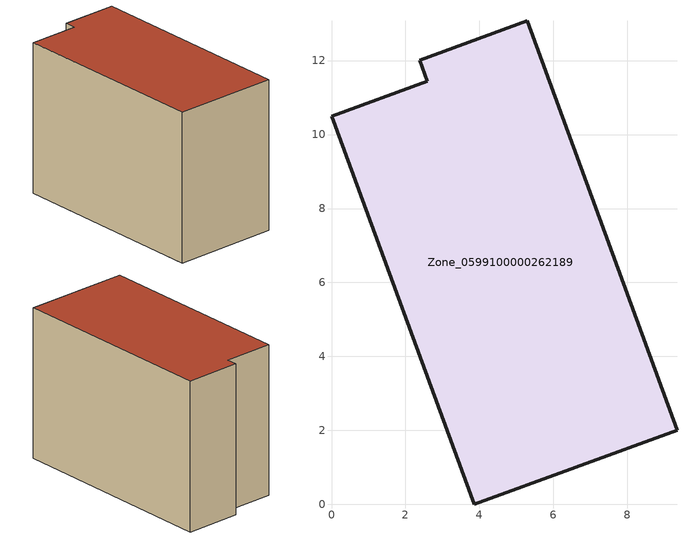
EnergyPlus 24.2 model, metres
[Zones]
Zone_0599100000262189
 floor ground (C_G): 5.29,13.08 9.34,2.01 3.86,0 0,10.49 2.59,11.44 2.38,12.01 z0
 wall outside (C_F): 3.86,0 9.34,2.01 5.29,13.08 2.38,12.01 2.59,11.44 0,10.49 3.86,0 z0:8.33
 roof outside (C_R): 9.34,2.01 5.29,13.08 2.38,12.01 2.59,11.44 0,10.49 3.86,0 z8.33
[BUILDING]
Pand.0599100000262189: North Axis=0; Terrain=City; Loads Convergence Tolerance Value=0.04; Temperature Convergence Tolerance Value=0.4; Solar Distribution=FullExterior; Maximum Number of Warmup Days=25; Minimum Number of Warmup Days=1
[Site:Location]
Rotterdam.The.Hague.AP_ZH_NLD Design_Conditions: Latitude=51.96; Longitude=4.45; Time Zone=1; Elevation=-4.5
[SITE:GROUNDTEMPERATURE:BUILDINGSURFACE]
18, 18, 18, 18, 18, 18, 18, 18, 18, 18, 18, 18
[MATERIAL] Thermal Absorptance=0.9; Solar Absorptance=0.7; Visible Absorptance=0.7
Name | Roughness | Thickness | Conductivity | Density | Specific Heat
G.TI.1946-1964 | MediumSmooth | 0.15 | 1 | 540 | 1210
F.TI.1946-1964 | Rough | 0.3 | 0.857143 | 1920 | 840
R.TI.1946-1964 | MediumRough | 0.2 | 0.277778 | 1500 | 1000
[CONSTRUCTION]
C_G: G.TI.1946-1964
C_F: F.TI.1946-1964
C_R: R.TI.1946-1964
[ZONE]
Zone_0599100000262189: Type=1; Multiplier=1; Ceiling Height=Autocalculate; Volume=Autocalculate; Floor Area=autocalculate; Part of Total Floor Area=Yes
[ZONEINFILTRATION:DESIGNFLOWRATE]
Infil_Zone_0599100000262189: Zone or ZoneList or Space or SpaceList=Zone_0599100000262189; Schedule=AlwaysOn; Design Flow Rate Calculation Method=Flow/Area; Flow Rate per Floor Area=0.003; Constant Term Coefficient=1; Temperature Term Coefficient=0; Velocity Term Coefficient=0; Velocity Squared Term Coefficient=0
[HVACTEMPLATE:ZONE:IDEALLOADSAIRSYSTEM]
Zone_0599100000262189: Maximum Heating Supply Air Temperature=50; Minimum Cooling Supply Air Temperature=13; Maximum Heating Supply Air Humidity Ratio=0.0156; Minimum Cooling Supply Air Humidity Ratio=0.0077; Heating Limit=NoLimit; Cooling Limit=NoLimit; Dehumidification Control Type=ConstantSensibleHeatRatio; Cooling Sensible Heat Ratio=0.7; Dehumidification Setpoint=60; Humidification Control Type=None; Humidification Setpoint=30; Outdoor Air Method=None; Outdoor Air Flow Rate per Person=0.00944; Outdoor Air Flow Rate per Zone Floor Area=0; Outdoor Air Flow Rate per Zone=0; Demand Controlled Ventilation Type=None; Outdoor Air Economizer Type=NoEconomizer; Heat Recovery Type=None; Sensible Heat Recovery Effectiveness=0.7; Latent Heat Recovery Effectiveness=0.65
[ZONECONTROL:THERMOSTAT]
ThermostatControl_Zone_0599100000262189: Zone or ZoneList=Zone_0599100000262189; Control Type Schedule=DualSetpointControlType; Control 1=Thermostat_Zone_0599100000262189; Temperature Difference Between Cutout And Setpoint=0
[THERMOSTATSETPOINT:DUALSETPOINT]
Thermostat_Zone_0599100000262189: Heating Setpoint Temperature Schedule=HeatingSetpoint_Zone_0599100000262189; Cooling Setpoint Temperature Schedule=CoolingSetpoint_Zone_0599100000262189
[SCHEDULE:COMPACT]
HeatingSetpoint_Zone_0599100000262189: Through: 12/31, For: AllDays, Until: 24:00, 21
CoolingSetpoint_Zone_0599100000262189: Through: 12/31, For: AllDays, Until: 24:00, 24
DualSetpointControlType: Through: 12/31, For: AllDays, Until: 24:00, 4
AlwaysOn: Through: 12/31, For: AllDays, Until: 24:00, 1
